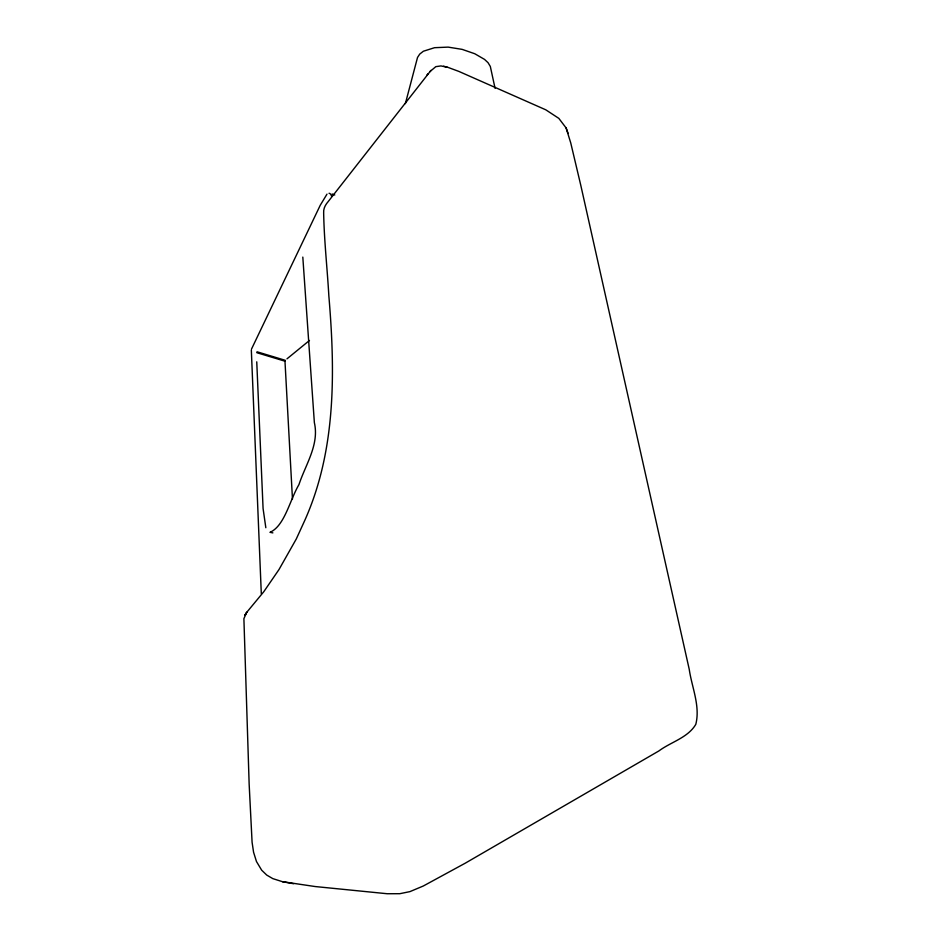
<?xml version="1.0" encoding="UTF-8"?>
<svg xmlns="http://www.w3.org/2000/svg" width="941" height="941" viewBox="0 0 941 941"><rect width="100%" height="100%" fill="white"/><g stroke="black" fill="none" stroke-linecap="round" stroke-linejoin="round"><path stroke-width="1.41" d="M284.982 361.238L292.463 499.083M405.371 103.628L417.522 57.46L419.733 54.096L423.368 51.237L434.554 47.697L448.139 47.121L462.125 49.367L474.77 53.743L484.533 59.401L488.061 62.706L490.32 66.446L495.072 88.325M251.541 349.005L320.246 205.256L326.974 194.152M431.002 70.363L328.186 201.597C325.421 204.738 323.316 208.526 323.657 212.866C324.139 240.578 327.268 268.173 328.844 295.839C335.208 371.472 336.313 450.574 304.413 521.22L296.297 538.958L278.995 569.54L263.762 591.748L246.707 612.368L243.895 618.672L249.153 784.218L252.082 842.219L253.576 852.264L256.481 861.544L261.68 870.202L266.715 875.059L272.808 878.623L282.465 881.693L315.223 886.551L387.269 893.738L399.772 893.703L409.935 891.621L423.297 886.01L465.242 863.191L658.912 750.93C670.827 742.014 687.942 737.768 695.799 724.347C700.445 706.021 691.835 687.342 689.247 669.369L580.75 185.154L570.752 142.961L566.129 127.976L558.836 118.378L545.792 109.815L458.855 71.41L447.74 67.293L440.906 65.929L435.801 66.658L429.755 71.787M426.779 75.221L428.037 73.774M286.97 358.85L309.471 340.466M282.465 881.693L293.627 883.728M272.878 532.877L269.973 532.324C284.688 525.937 289.757 500.083 298.944 484.627C305.543 464.536 319.446 444.717 314.365 422.627L302.814 257.093M256.822 352.699L284.817 361.144M329.044 193.293L329.656 193.434A23.478 6.446 -78.8 0 1 331.197 195.234L331.608 196.257M447.081 67.117L443.576 66.235M256.987 351.769L285.37 360.344M332.091 193.999L334.784 194.975M568.117 133.446L566.129 127.976M265.832 527.736L263.08 508.54L256.752 361.826M261.304 593.724L251.329 349.958M246.707 612.368L245.025 614.991L246.707 612.368"/></g></svg>
